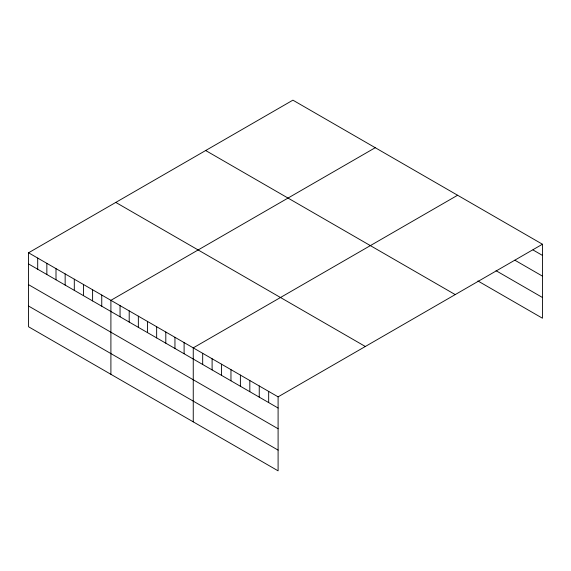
<?xml version="1.0" encoding="UTF-8"?>
<svg xmlns="http://www.w3.org/2000/svg" width="571" height="571" viewBox="0 0 571 571"><rect width="100%" height="100%" fill="white"/><g stroke="black" fill="none" stroke-linecap="round" stroke-linejoin="round"><path stroke-width="0.86" d="M28.55 252.782L278.098 396.852L278.098 470.839L28.55 326.769L28.55 252.782L292.902 100.161L542.45 244.231L542.45 318.218L477.906 280.961M375.254 147.703L110.902 300.325L110.902 374.312M457.607 195.246L193.255 347.867L193.255 421.855M278.098 396.852L542.45 244.231M533.021 249.955L542.45 255.401M514.892 260.219L542.45 276.128M496.035 270.697L542.45 297.491M205.667 150.523L455.215 294.6M115.785 202.412L365.333 346.49M28.55 263.945L278.098 408.022M28.55 284.672L278.098 428.75M28.55 306.035L278.098 450.112M268.67 391.413L268.67 402.576M259.248 385.967L259.248 397.13M249.82 380.529L249.82 391.692M240.391 375.083L240.391 386.246M230.962 369.644L230.962 380.807M221.534 364.198L221.534 375.361M212.105 358.752L212.105 369.922M202.684 353.313L202.684 364.476M184.105 342.586L184.105 353.749M174.954 337.304L174.954 348.467M165.804 332.022L165.804 343.185M156.654 326.74L156.654 337.904M147.504 321.452L147.504 332.622M138.353 316.17L138.353 327.34M129.203 310.888L129.203 322.051M120.053 305.606L120.053 316.769M101.752 295.043L101.752 306.206M92.602 289.761L92.602 300.924M83.452 284.472L83.452 295.642M74.301 279.19L74.301 290.353M65.151 273.909L65.151 285.072M56.001 268.627L56.001 279.79M46.851 263.345L46.851 274.508M37.7 258.063L37.7 269.226"/></g></svg>
